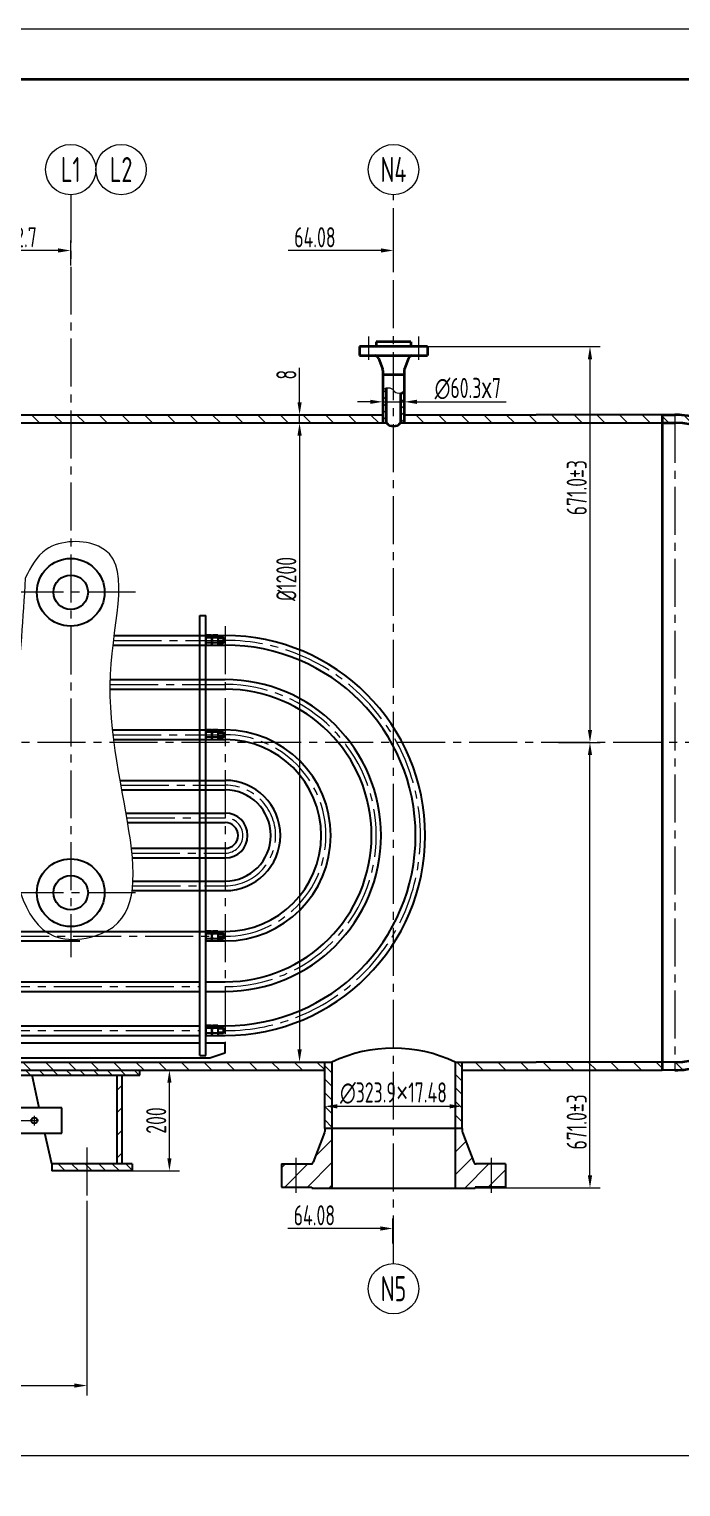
# Model space of a CAD drawing. Header units: millimetres. Extents: x 5765 to 6606, y -201 to 393.
# Drawn here: x 6195.1 to 6324.5, y 104 to 393.4 of the extents above; entities that cross this region are included whole.
import ezdxf
from ezdxf.enums import TextEntityAlignment as Align

# ---------------------------------------------------------------- set-up
doc = ezdxf.new("R2010")
doc.units = ezdxf.units.MM
doc.linetypes.add('CENTER2', pattern=[28.575, 19.05, -3.175, 3.175, -3.175])
for name, color, linetype, lineweight in [('1粗实线', 7, 'Continuous', 35), ('2细实线', 3, 'Continuous', 13), ('3中心线', 1, 'CENTER2', 13), ('6剖面线', 6, 'Continuous', 13), ('7文本', 2, 'Continuous', 13), ('8标注', 3, 'Continuous', 13), ('9图表', 4, 'Continuous', 13)]:
    doc.layers.add(name, color=color, linetype=linetype, lineweight=lineweight)
doc.styles.add('lanpec', font='bpec_e.shx', dxfattribs={"width": 0.75, "bigfont": 'hztxt.shx'})
doc.styles.add('lanpec-dim', font='bpec_e.shx', dxfattribs={"width": 0.75})
doc.dimstyles.new('lanpec', dxfattribs={"dimtxt": 4, "dimasz": 2.5, "dimexe": 2, "dimexo": 0, "dimtad": 1, "dimdsep": 46, "dimtxsty": 'lanpec-dim', "dimcen": 2.5, "dimclrd": 256, "dimclre": 256, "dimclrt": 256, "dimazin": 0, "dimtfac": 1, "dimtmove": 0, "dimatfit": 3, "dimfxl": 1, "dimlwd": -1, "dimlwe": -1, "dimarcsym": 0})
doc.dimstyles.new('lanpec$0', dxfattribs={"dimscale": 10, "dimtxt": 4, "dimasz": 2.5, "dimexe": 2, "dimexo": 0, "dimtad": 1, "dimdec": 1, "dimdsep": 46, "dimtxsty": 'lanpec-dim', "dimcen": 0.09, "dimclrd": 256, "dimclre": 256, "dimclrt": 256, "dimadec": 1, "dimazin": 0, "dimtfac": 0.707, "dimtdec": 1, "dimtmove": 0, "dimatfit": 3, "dimfxl": 1, "dimarcsym": 0})
pattern_1 = [(135, (0, -7.27), (-2.245064, -2.245064), [])]

# ---------------------------------------------------------------- blocks, each defined once
blk = doc.blocks.new('A1')
at = {"layer": '1粗实线'}
blk.add_lwpolyline([(-816, 10), (-10, 10), (-10, 584), (-816, 584)], close=True, dxfattribs=at)
at = {"layer": '9图表'}
blk.add_lwpolyline([(-841, 0), (0, 0), (0, 594), (-841, 594)], close=True, dxfattribs=at)
blk = doc.blocks.new('*D54')
at = {"layer": '8标注', "transparency": 16777216}
for p, q in [((6356.62, 251.79), (6356.62, 108.24)), ((5880.91, 233.33), (5880.91, 108.24)), ((5883.41, 110.24), (6354.12, 110.24))]:
    blk.add_line(p, q, dxfattribs=at)
for points in [[(5883.41, 110.66), (5883.41, 109.82), (5880.91, 110.24)], [(6354.12, 110.66), (6354.12, 109.82), (6356.62, 110.24)]]:
    blk.add_solid(points, dxfattribs=at)
at = {"layer": 'Defpoints', "color": 0, "transparency": 16777216}
for p in [(6356.62, 251.79), (5880.91, 233.33), (6356.62, 110.24)]:
    blk.add_point(p, dxfattribs=at)
at = {"layer": '8标注', "transparency": 16777216, "insert": (6118.76, 112.86), "char_height": 4, "attachment_point": 5, "style": 'lanpec-dim'}
blk.add_mtext('7701.343', dxfattribs=at)
blk = doc.blocks.new('*D55')
at = {"layer": '8标注', "transparency": 16777216}
for p, q in [((6248.79, 315.25), (6250.79, 315.25)), ((6248.79, 312.75), (6248.79, 190.83)), ((6248.79, 188.33), (6250.79, 188.33))]:
    blk.add_line(p, q, dxfattribs=at)
for points in [[(6248.38, 312.75), (6249.21, 312.75), (6248.79, 315.25)], [(6248.38, 190.83), (6249.21, 190.83), (6248.79, 188.33)]]:
    blk.add_solid(points, dxfattribs=at)
at = {"layer": 'Defpoints', "color": 0, "transparency": 16777216}
for p in [(6248.79, 315.25), (6248.79, 188.33), (6248.79, 188.33)]:
    blk.add_point(p, dxfattribs=at)
at = {"layer": '8标注', "transparency": 16777216, "insert": (6246.17, 284.27), "char_height": 4, "attachment_point": 5, "rotation": 90, "style": 'lanpec-dim'}
blk.add_mtext('%%C1200', dxfattribs=at)
blk = doc.blocks.new('*D58')
at = {"layer": '8标注', "transparency": 16777216}
for p, q in [((6253.79, 179.55), (6253.79, 181.55)), ((6256.29, 179.55), (6278.59, 179.55)), ((6281.09, 178.16), (6281.09, 181.55))]:
    blk.add_line(p, q, dxfattribs=at)
for points in [[(6256.29, 179.96), (6256.29, 179.13), (6253.79, 179.55)], [(6278.59, 179.96), (6278.59, 179.13), (6281.09, 179.55)]]:
    blk.add_solid(points, dxfattribs=at)
at = {"layer": 'Defpoints', "color": 0, "transparency": 16777216}
for p in [(6253.79, 179.55), (6281.09, 179.55), (6281.09, 178.16)]:
    blk.add_point(p, dxfattribs=at)
at = {"layer": '8标注', "transparency": 16777216, "insert": (6267.44, 182.17), "char_height": 4, "attachment_point": 5, "style": 'lanpec-dim'}
blk.add_mtext('∅323.9{\\fArial|b0|i0|c0|p34;×}17.48', dxfattribs=at)
blk = doc.blocks.new('*D60')
at = {"layer": '8标注', "transparency": 16777216}
for p, q in [((6248.79, 319.35), (6248.79, 326.22)), ((6253.32, 316.85), (6246.79, 316.85)), ((6248.79, 315.25), (6248.79, 316.85)), ((6252.79, 315.25), (6246.79, 315.25)), ((6248.79, 312.75), (6248.79, 310.25))]:
    blk.add_line(p, q, dxfattribs=at)
for points in [[(6248.38, 319.35), (6249.21, 319.35), (6248.79, 316.85)], [(6248.38, 312.75), (6249.21, 312.75), (6248.79, 315.25)]]:
    blk.add_solid(points, dxfattribs=at)
at = {"layer": 'Defpoints', "color": 0, "transparency": 16777216}
for p in [(6248.79, 316.85), (6253.32, 316.85), (6252.79, 315.25)]:
    blk.add_point(p, dxfattribs=at)
at = {"layer": '8标注', "transparency": 16777216, "insert": (6246.17, 324.82), "char_height": 4, "attachment_point": 5, "rotation": 90, "style": 'lanpec-dim'}
blk.add_mtext('8', dxfattribs=at)
blk = doc.blocks.new('管口号')
at = {"layer": '2细实线'}
blk.add_circle((0, 5), 5, dxfattribs=at)
at = {"layer": '7文本', "style": 'lanpec', "width": 0.75}
blk.add_attdef('N', text='', height=5, dxfattribs=at).set_placement((0, 5), align=Align.MIDDLE_CENTER)
blk = doc.blocks.new('*D65')
at = {"layer": '8标注', "transparency": 16777216}
for p, q in [((6300.18, 251.79), (6308.45, 251.79)), ((6306.45, 165.83), (6306.45, 249.29)), ((6271.37, 163.33), (6308.45, 163.33))]:
    blk.add_line(p, q, dxfattribs=at)
for points in [[(6306.03, 249.29), (6306.87, 249.29), (6306.45, 251.79)], [(6306.03, 165.83), (6306.87, 165.83), (6306.45, 163.33)]]:
    blk.add_solid(points, dxfattribs=at)
at = {"layer": 'Defpoints', "color": 0, "transparency": 16777216}
for p in [(6300.18, 251.79), (6306.45, 251.79), (6271.37, 163.33)]:
    blk.add_point(p, dxfattribs=at)
at = {"layer": '8标注', "transparency": 16777216, "insert": (6303.82, 176.44), "char_height": 4, "attachment_point": 5, "rotation": 90, "style": 'lanpec-dim'}
blk.add_mtext('671.0±3', dxfattribs=at)
blk = doc.blocks.new('*D49')
at = {"layer": '8标注', "transparency": 16777216}
for p, q in [((6041.57, 160.61), (6041.57, 122.1)), ((6206.58, 160.79), (6206.58, 122.1)), ((6044.07, 124.1), (6204.08, 124.1))]:
    blk.add_line(p, q, dxfattribs=at)
for points in [[(6044.07, 124.52), (6044.07, 123.68), (6041.57, 124.1)], [(6204.08, 124.52), (6204.08, 123.68), (6206.58, 124.1)]]:
    blk.add_solid(points, dxfattribs=at)
at = {"layer": 'Defpoints', "color": 0, "transparency": 16777216}
for p in [(6041.57, 160.61), (6206.58, 160.79), (6206.58, 124.1)]:
    blk.add_point(p, dxfattribs=at)
at = {"layer": '8标注', "transparency": 16777216, "insert": (6124.08, 126.72), "char_height": 4, "attachment_point": 5, "style": 'lanpec-dim'}
blk.add_mtext('2700%%P3', dxfattribs=at)
blk = doc.blocks.new('*D67')
at = {"layer": '8标注', "transparency": 16777216}
for p, q in [((6217.08, 186.73), (6224.95, 186.73)), ((6222.95, 169.23), (6222.95, 184.23)), ((6215.58, 166.73), (6224.95, 166.73))]:
    blk.add_line(p, q, dxfattribs=at)
for points in [[(6222.54, 184.23), (6223.37, 184.23), (6222.95, 186.73)], [(6222.54, 169.23), (6223.37, 169.23), (6222.95, 166.73)]]:
    blk.add_solid(points, dxfattribs=at)
at = {"layer": 'Defpoints', "color": 0, "transparency": 16777216}
for p in [(6217.08, 186.73), (6222.95, 186.73), (6215.58, 166.73)]:
    blk.add_point(p, dxfattribs=at)
at = {"layer": '8标注', "transparency": 16777216, "insert": (6220.33, 176.73), "char_height": 4, "attachment_point": 5, "rotation": 90, "style": 'lanpec-dim'}
blk.add_mtext('200', dxfattribs=at)
blk = doc.blocks.new('*D50')
at = {"layer": '8标注', "transparency": 16777216}
for p, q in [((6265.31, 319.44), (6265.31, 321.44)), ((6269.58, 318.1), (6269.58, 321.44)), ((6262.81, 319.44), (6260.31, 319.44)), ((6265.31, 319.44), (6269.58, 319.44)), ((6272.08, 319.44), (6289.81, 319.44))]:
    blk.add_line(p, q, dxfattribs=at)
for points in [[(6262.81, 319.85), (6262.81, 319.02), (6265.31, 319.44)], [(6272.08, 319.85), (6272.08, 319.02), (6269.58, 319.44)]]:
    blk.add_solid(points, dxfattribs=at)
at = {"layer": 'Defpoints', "color": 0, "transparency": 16777216}
for p in [(6265.31, 319.44), (6269.58, 319.44), (6269.58, 318.1)]:
    blk.add_point(p, dxfattribs=at)
at = {"layer": '8标注', "transparency": 16777216, "insert": (6282.2, 322.06), "char_height": 4, "attachment_point": 5, "style": 'lanpec-dim'}
blk.add_mtext('∅60.3{\\fArial|b0|i0|c0|p34;x}7', dxfattribs=at)
blk = doc.blocks.new('*D53')
at = {"layer": '8标注', "transparency": 16777216}
for p, q in [((6270.87, 330.4), (6308.45, 330.4)), ((6306.45, 327.9), (6306.45, 254.29)), ((6300.18, 251.79), (6308.45, 251.79))]:
    blk.add_line(p, q, dxfattribs=at)
for points in [[(6306.03, 327.9), (6306.87, 327.9), (6306.45, 330.4)], [(6306.03, 254.29), (6306.87, 254.29), (6306.45, 251.79)]]:
    blk.add_solid(points, dxfattribs=at)
at = {"layer": 'Defpoints', "color": 0, "transparency": 16777216}
for p in [(6270.87, 330.4), (6300.18, 251.79), (6306.45, 251.79)]:
    blk.add_point(p, dxfattribs=at)
at = {"layer": '8标注', "transparency": 16777216, "insert": (6303.82, 302.38), "char_height": 4, "attachment_point": 5, "rotation": 90, "style": 'lanpec-dim'}
blk.add_mtext('671.0±3', dxfattribs=at)
blk = doc.blocks.new('*D73')
at = {"layer": '8标注', "transparency": 16777216}
for p, q in [((6203.36, 346.53), (6203.36, 351.49)), ((6200.86, 349.49), (6189.34, 349.49))]:
    blk.add_line(p, q, dxfattribs=at)
blk.add_solid([(6200.86, 349.91), (6200.86, 349.08), (6203.36, 349.49)], dxfattribs=at)
at = {"layer": 'Defpoints', "color": 0, "transparency": 16777216}
for p in [(6203.36, 349.49), (6170.66, 346.53), (6203.36, 346.53)]:
    blk.add_point(p, dxfattribs=at)
at = {"layer": '8标注', "transparency": 16777216, "insert": (6193.58, 352.12), "char_height": 4, "attachment_point": 5, "style": 'lanpec-dim'}
blk.add_mtext('32.7', dxfattribs=at)
blk = doc.blocks.new('_None')
blk = doc.blocks.new('*D74')
at = {"layer": '8标注', "transparency": 16777216}
for p, q in [((6267.44, 346.53), (6267.44, 351.49)), ((6264.94, 349.49), (6246.55, 349.49))]:
    blk.add_line(p, q, dxfattribs=at)
blk.add_solid([(6264.94, 349.91), (6264.94, 349.08), (6267.44, 349.49)], dxfattribs=at)
at = {"layer": 'Defpoints', "color": 0, "transparency": 16777216}
for p in [(6267.44, 349.49), (6203.36, 346.53), (6267.44, 346.53)]:
    blk.add_point(p, dxfattribs=at)
at = {"layer": '8标注', "transparency": 16777216, "insert": (6251.84, 352.12), "char_height": 4, "attachment_point": 5, "style": 'lanpec-dim'}
blk.add_mtext('64.08', dxfattribs=at)
blk = doc.blocks.new('*D77')
at = {"layer": '8标注', "transparency": 16777216}
for p, q in [((6267.33, 152.32), (6267.33, 157.29)), ((6264.83, 155.29), (6246.44, 155.29))]:
    blk.add_line(p, q, dxfattribs=at)
blk.add_solid([(6264.83, 155.7), (6264.83, 154.87), (6267.33, 155.29)], dxfattribs=at)
at = {"layer": 'Defpoints', "color": 0, "transparency": 16777216}
for p in [(6267.33, 155.29), (6203.25, 152.32), (6267.33, 152.32)]:
    blk.add_point(p, dxfattribs=at)
at = {"layer": '8标注', "transparency": 16777216, "insert": (6251.73, 157.91), "char_height": 4, "attachment_point": 5, "style": 'lanpec-dim'}
blk.add_mtext('64.08', dxfattribs=at)

msp = doc.modelspace()

# ---------------------------------------------------------------- hatches: boundary and pattern name
at = {"layer": '6剖面线'}
h = msp.add_hatch(dxfattribs=at)
h.set_pattern_fill('ANSI31', color=256, scale=0.3, style=0)
h.set_pattern_definition([(45, (4729.1585, 1255.4841), (-0.6735192, 0.6735192), [])])
h.paths.add_polyline_path([(6266.026, 322.191, 0.1674325), (6265.306, 321.704), (6265.306, 315.252), (6266.026, 315.252)])
h.paths.add_polyline_path([(6269.578, 321.704, -0.1674325), (6268.858, 321.216), (6268.858, 315.252), (6269.578, 315.252)])
h = msp.add_hatch(dxfattribs=at)
h.set_pattern_fill('ANSI31', color=256, angle=90, style=0)
h.set_pattern_definition(pattern_1)
h.paths.add_polyline_path([(6114.66, 316.852), (6103.25, 316.852), (6103.25, 315.252), (6114.66, 315.252)])
h.paths.add_polyline_path([(6170.66, 316.852), (6114.66, 316.852), (6114.66, 315.252), (6170.66, 315.252)])
h.paths.add_polyline_path([(6203.36, 316.852), (6170.66, 316.852), (6170.66, 315.252), (6203.36, 315.252)])
h.paths.add_polyline_path([(6265.306, 316.852), (6203.36, 316.852), (6203.36, 315.252), (6265.306, 315.252)])
h.paths.add_polyline_path([(6320.783, 316.856), (6295.783, 316.856), (6269.578, 316.852), (6269.578, 315.252), (6295.783, 315.252), (6295.783, 315.256), (6320.783, 315.256)])
h = msp.add_hatch(dxfattribs=at)
h.set_pattern_fill('ANSI31', color=256, angle=90, style=0)
h.set_pattern_definition([(135, (28.74, -5.3175), (-2.245064, -2.245064), [])])
edge = h.paths.add_edge_path()
edge.add_spline(control_points=[(6323.283, 186.726), (6324.908, 186.726), (6326.533, 186.954), (6329.727, 187.851), (6331.297, 188.52), (6335.698, 191.043), (6338.411, 193.419), (6343.381, 199.411), (6345.64, 203.029), (6349.593, 211.264), (6351.287, 215.882), (6354.01, 225.814), (6355.04, 231.129), (6356.373, 242.101), (6356.676, 247.758), (6356.535, 259.036), (6356.091, 264.657), (6354.485, 275.487), (6353.323, 280.695), (6350.352, 290.353), (6348.542, 294.802), (6344.379, 302.65), (6342.026, 306.048), (6336.888, 311.562), (6334.1, 313.679), (6329.224, 315.953), (6327.218, 316.53), (6324.557, 316.821), (6323.92, 316.856), (6323.283, 316.856)], knot_values=[3.1415927, 3.1415927, 3.1415927, 3.1415927, 3.281154, 3.281154, 3.4207154, 3.4207154, 3.6840495, 3.6840495, 3.9473836, 3.9473836, 4.2107177, 4.2107177, 4.4740518, 4.4740518, 4.737386, 4.737386, 5.0007201, 5.0007201, 5.2640542, 5.2640542, 5.5273883, 5.5273883, 5.7907224, 5.7907224, 6.0540566, 6.0540566, 6.22848, 6.22848, 6.2831853, 6.2831853, 6.2831853, 6.2831853], degree=3, periodic=0)
edge.add_line((6323.283, 316.856), (6323.283, 315.256))
edge.add_ellipse((6323.283, 251.791), major_axis=(0, 63.465), ratio=0.5, start_angle=180, end_angle=360, ccw=False)
edge.add_line((6323.283, 188.326), (6323.283, 186.726))
h.paths.add_polyline_path([(6323.283, 316.856), (6321.823, 316.856, -0.2410799), (6321.303, 315.873, -0.1511721), (6320.783, 315.424), (6320.783, 315.256), (6323.283, 315.256)])
h.paths.add_polyline_path([(6321.823, 316.856), (6320.783, 316.856), (6320.783, 315.424, 0.1511721), (6321.303, 315.873, 0.2410799)], flags=17)
h.paths.add_polyline_path([(6323.283, 188.326), (6320.783, 188.326), (6320.783, 186.726), (6323.283, 186.726)])
h = msp.add_hatch(dxfattribs=at)
h.set_pattern_fill('ANSI31', color=256, angle=90, style=0)
h.set_pattern_definition(pattern_1)
h.paths.add_polyline_path([(6320.783, 188.326), (6281.092, 188.326), (6281.092, 186.726), (6320.783, 186.726)])
h.paths.add_polyline_path([(6141.96, 188.326), (6141.96, 186.726), (6253.792, 186.726), (6253.792, 188.326)])
h.paths.add_polyline_path([(6114.66, 186.726), (6114.66, 188.326), (6103.25, 188.326), (6103.25, 186.726)])
h = msp.add_hatch(dxfattribs=at)
h.set_pattern_fill('ANSI31', color=256, scale=0.6, angle=90, style=0)
h.set_pattern_definition([(135, (6253.4626, 179.8602), (-1.34704, -1.34704), [])])
h.paths.add_polyline_path([(6255.192, 175.126), (6253.792, 175.126), (6253.792, 188.326), (6255.192, 188.326)])
h.paths.add_polyline_path([(6281.092, 175.126), (6279.692, 175.126), (6279.692, 188.326), (6281.092, 188.326)])
h = msp.add_hatch(dxfattribs=at)
h.set_pattern_fill('ANSI31', color=256, scale=0.6, angle=90, style=0)
h.set_pattern_definition([(135, (6205.631, 186.272), (-1.34704, -1.34704), [])])
h.paths.add_polyline_path([(6209.445, 186.726), (6204.189, 186.726), (6204.189, 185.726), (6209.445, 185.726)])
h.paths.add_polyline_path([(6204.189, 185.726), (6204.189, 186.726), (6192.08, 186.726), (6192.08, 185.726)])
h.paths.add_polyline_path([(6209.445, 186.726), (6209.445, 185.726), (6217.08, 185.726), (6217.08, 186.726)])
h = msp.add_hatch(dxfattribs=at)
h.set_pattern_fill('ANSI31', color=256, style=0)
h.set_pattern_definition([(45, (4790.382, 1212.189), (-2.245064, 2.245064), [])])
h.paths.add_polyline_path([(6213.58, 185.726), (6212.58, 185.726), (6212.58, 168.126), (6213.58, 168.126)])
h = msp.add_hatch(dxfattribs=at)
h.set_pattern_fill('ANSI31', color=256, style=0)
h.set_pattern_definition([(45, (6035.521, 1219.409), (-2.245064, 2.245064), [])])
h.paths.add_polyline_path([(6286.812, 168.136), (6285.312, 168.136), (6285.312, 163.526), (6286.812, 163.526)])
h.paths.add_polyline_path([(6288.312, 168.136), (6286.812, 168.136), (6286.812, 163.526), (6288.312, 163.526)])
h.paths.add_polyline_path([(6285.312, 163.526), (6283.632, 163.526), (6283.632, 163.326), (6279.692, 163.326), (6279.692, 175.126), (6281.092, 175.126), (6281.092, 174.518, 0.09138), (6281.125, 174.34), (6283.369, 168.458, 0.3110597), (6283.837, 168.136), (6285.312, 168.136)])
h.paths.add_polyline_path([(6289.692, 163.526), (6288.312, 163.526), (6288.312, 168.136), (6289.692, 168.136)])
h.paths.add_polyline_path([(6255.192, 163.326), (6251.252, 163.326), (6251.252, 163.526), (6248.072, 163.526), (6248.072, 168.136), (6251.048, 168.136, 0.3110597), (6251.515, 168.458), (6253.759, 174.34, 0.09138), (6253.792, 174.518), (6253.792, 175.126), (6255.192, 175.126)])
h.paths.add_polyline_path([(6248.072, 163.526), (6245.192, 163.526), (6245.192, 168.136), (6248.072, 168.136)])
h = msp.add_hatch(dxfattribs=at)
h.set_pattern_fill('ANSI31', color=256, scale=0.6, angle=90, style=0)
h.set_pattern_definition([(135, (4790.382, 1212.1889), (-1.3470384, -1.3470384), [])])
h.paths.add_polyline_path([(6215.58, 166.726), (6215.58, 168.126), (6206.58, 168.126), (6206.58, 166.726)])
h.paths.add_polyline_path([(6206.58, 166.726), (6206.58, 168.126), (6199.58, 168.126), (6199.58, 166.726)])

# ---------------------------------------------------------------- linework, layer by layer
for p, q in [((6103.25, 316.852), (6265.306, 316.852)), ((6269.578, 316.852), (6295.783, 316.852)), ((6320.783, 316.856), (6295.783, 316.856)), ((6320.783, 316.852), (6320.783, 186.726)), ((6103.25, 315.252), (6266.026, 315.252)), ((6268.858, 315.252), (6295.783, 315.252)), ((6295.783, 315.256), (6320.783, 315.256)), ((6228.983, 189.626), (6228.983, 277.026)), ((6228.983, 277.026), (6230.183, 277.026)), ((6230.183, 189.626), (6230.183, 277.026)), ((6212.009, 273.026), (6230.183, 273.026)), ((6230.183, 273.026), (6234.033, 273.026)), ((6230.183, 271.326), (6230.183, 272.826)), ((6231.332, 273.076), (6230.254, 273.076)), ((6231.332, 272.576), (6230.254, 272.576)), ((6231.403, 271.326), (6231.403, 272.826)), ((6231.403, 271.326), (6231.403, 272.826)), ((6232.552, 273.076), (6231.474, 273.076)), ((6232.552, 272.576), (6231.474, 272.576)), ((6232.623, 271.326), (6232.623, 272.826)), ((6232.623, 272.676), (6233.623, 272.676)), ((6232.623, 272.476), (6233.823, 272.476)), ((6233.623, 272.676), (6233.823, 272.476)), ((6233.623, 272.676), (6233.623, 271.476)), ((6233.823, 272.476), (6233.823, 271.676)), ((6211.768, 271.126), (6230.183, 271.126)), ((6230.183, 271.126), (6234.033, 271.126)), ((6231.332, 271.576), (6230.254, 271.576)), ((6231.332, 271.076), (6230.254, 271.076)), ((6232.552, 271.576), (6231.474, 271.576)), ((6232.552, 271.076), (6231.474, 271.076)), ((6233.823, 271.676), (6232.623, 271.676)), ((6233.623, 271.476), (6232.623, 271.476)), ((6233.823, 271.676), (6233.623, 271.476)), ((6211.204, 264.276), (6230.183, 264.276)), ((6230.183, 264.276), (6234.033, 264.276)), ((6211.182, 262.376), (6230.183, 262.376)), ((6230.183, 262.376), (6234.033, 262.376)), ((6211.678, 254.276), (6230.183, 254.276)), ((6211.905, 252.376), (6230.183, 252.376)), ((6230.183, 254.276), (6234.033, 254.276)), ((6230.183, 252.576), (6230.183, 254.076)), ((6230.183, 252.376), (6234.033, 252.376)), ((6231.332, 254.326), (6230.254, 254.326)), ((6231.332, 253.826), (6230.254, 253.826)), ((6231.332, 252.826), (6230.254, 252.826)), ((6231.332, 252.326), (6230.254, 252.326)), ((6231.403, 252.576), (6231.403, 254.076)), ((6231.403, 252.576), (6231.403, 254.076)), ((6232.552, 254.326), (6231.474, 254.326)), ((6232.552, 253.826), (6231.474, 253.826)), ((6232.552, 252.826), (6231.474, 252.826)), ((6232.552, 252.326), (6231.474, 252.326)), ((6232.623, 252.576), (6232.623, 254.076)), ((6232.623, 253.926), (6233.623, 253.926)), ((6232.623, 253.726), (6233.823, 253.726)), ((6233.823, 252.926), (6232.623, 252.926)), ((6233.623, 252.726), (6232.623, 252.726)), ((6233.623, 253.926), (6233.823, 253.726)), ((6233.623, 253.926), (6233.623, 252.726)), ((6233.823, 252.926), (6233.623, 252.726)), ((6233.823, 253.726), (6233.823, 252.926)), ((6213.172, 244.276), (6230.183, 244.276)), ((6230.183, 244.276), (6234.033, 244.276)), ((6213.511, 242.376), (6230.183, 242.376)), ((6230.183, 242.376), (6234.033, 242.376)), ((6214.338, 237.776), (6230.183, 237.776)), ((6230.183, 237.776), (6234.033, 237.776)), ((6214.665, 235.876), (6230.183, 235.876)), ((6230.183, 235.876), (6234.033, 235.876)), ((6215.409, 230.776), (6230.183, 230.776)), ((6215.602, 228.876), (6230.183, 228.876)), ((6230.183, 230.776), (6234.033, 230.776)), ((6230.183, 228.876), (6234.033, 228.876)), ((6215.723, 224.276), (6230.183, 224.276)), ((6230.183, 224.276), (6234.033, 224.276)), ((6215.551, 222.376), (6230.183, 222.376)), ((6230.183, 222.376), (6234.033, 222.376)), ((6176.674, 214.276), (6230.183, 214.276)), ((6230.183, 214.276), (6234.033, 214.276)), ((6231.332, 214.326), (6230.254, 214.326)), ((6232.552, 214.326), (6231.474, 214.326)), ((6014.292, 212.376), (6205.183, 212.376)), ((6230.183, 212.576), (6230.183, 214.076)), ((6230.183, 212.376), (6234.033, 212.376)), ((6231.332, 213.826), (6230.254, 213.826)), ((6231.332, 212.826), (6230.254, 212.826)), ((6231.332, 212.326), (6230.254, 212.326)), ((6231.403, 212.576), (6231.403, 214.076)), ((6231.403, 212.576), (6231.403, 214.076)), ((6232.552, 213.826), (6231.474, 213.826)), ((6232.552, 212.826), (6231.474, 212.826)), ((6232.552, 212.326), (6231.474, 212.326)), ((6232.623, 212.576), (6232.623, 214.076)), ((6232.623, 213.926), (6233.623, 213.926)), ((6232.623, 213.726), (6233.823, 213.726)), ((6233.823, 212.926), (6232.623, 212.926)), ((6233.623, 212.726), (6232.623, 212.726)), ((6233.623, 213.926), (6233.823, 213.726)), ((6233.623, 213.926), (6233.623, 212.726)), ((6233.823, 212.926), (6233.623, 212.726)), ((6233.823, 213.726), (6233.823, 212.926)), ((6014.292, 204.276), (6228.983, 204.276)), ((6230.183, 204.276), (6234.033, 204.276)), ((6014.292, 202.376), (6228.983, 202.376)), ((6230.183, 202.376), (6234.033, 202.376)), ((6014.292, 195.526), (6228.983, 195.526)), ((6230.183, 195.526), (6234.033, 195.526)), ((6230.183, 193.826), (6230.183, 195.326)), ((6231.332, 195.576), (6230.254, 195.576)), ((6231.332, 195.076), (6230.254, 195.076)), ((6231.332, 194.076), (6230.254, 194.076)), ((6231.403, 193.826), (6231.403, 195.326)), ((6231.403, 193.826), (6231.403, 195.326)), ((6232.552, 195.576), (6231.474, 195.576)), ((6232.552, 195.076), (6231.474, 195.076)), ((6232.552, 194.076), (6231.474, 194.076)), ((6232.623, 193.826), (6232.623, 195.326)), ((6232.623, 195.176), (6233.623, 195.176)), ((6232.623, 194.976), (6233.823, 194.976)), ((6233.823, 194.176), (6232.623, 194.176)), ((6233.623, 193.976), (6232.623, 193.976)), ((6233.623, 195.176), (6233.823, 194.976)), ((6233.623, 195.176), (6233.623, 193.976)), ((6233.823, 194.176), (6233.623, 193.976)), ((6233.823, 194.976), (6233.823, 194.176)), ((6014.292, 193.626), (6228.983, 193.626)), ((6014.292, 192.126), (6228.983, 192.126)), ((6230.183, 193.626), (6234.033, 193.626)), ((6230.183, 192.126), (6233.983, 192.126)), ((6231.332, 193.576), (6230.254, 193.576)), ((6232.552, 193.576), (6231.474, 193.576)), ((6233.983, 192.126), (6233.983, 190.126)), ((6230.983, 189.126), (6138.717, 189.126)), ((6141.96, 188.326), (6255.192, 188.326)), ((6228.983, 189.626), (6230.183, 189.626)), ((6228.983, 189.626), (6230.183, 189.626)), ((6233.983, 190.126), (6230.983, 189.126)), ((6253.792, 175.126), (6253.792, 188.326)), ((6253.792, 175.126), (6253.792, 188.326)), ((6255.192, 188.326), (6255.192, 163.326)), ((6279.692, 188.326), (6295.783, 188.326)), ((6279.692, 188.326), (6279.692, 163.326)), ((6281.092, 175.126), (6281.092, 188.326)), ((6281.092, 175.126), (6281.092, 188.326)), ((6320.783, 188.326), (6295.783, 188.326)), ((6323.283, 188.326), (6320.783, 188.326)), ((6141.96, 186.726), (6253.792, 186.726)), ((6192.08, 185.726), (6204.189, 185.726)), ((6197.125, 179.226), (6195.688, 185.726)), ((6204.189, 185.726), (6217.08, 185.726)), ((6212.58, 168.126), (6212.58, 185.726)), ((6213.58, 168.126), (6213.58, 185.726)), ((6217.08, 185.726), (6217.08, 186.726)), ((6281.092, 186.726), (6295.783, 186.726)), ((6295.783, 186.726), (6320.783, 186.726)), ((6323.283, 186.726), (6320.783, 186.726)), ((6199.58, 168.126), (6198.231, 174.226)), ((6253.759, 174.34), (6251.515, 168.458)), ((6281.092, 175.126), (6253.792, 175.126)), ((6253.792, 175.126), (6253.792, 174.518)), ((6281.092, 175.126), (6281.092, 174.518)), ((6281.125, 174.34), (6283.369, 168.458)), ((6215.58, 168.126), (6199.58, 168.126)), ((6199.58, 168.126), (6199.58, 166.726)), ((6215.58, 168.126), (6215.58, 166.726)), ((6245.192, 168.136), (6245.192, 163.526)), ((6245.192, 168.136), (6251.048, 168.136)), ((6289.692, 168.136), (6283.837, 168.136)), ((6289.692, 168.136), (6289.692, 163.526)), ((6215.58, 166.726), (6199.58, 166.726)), ((6215.58, 166.726), (6199.58, 166.726)), ((6245.192, 163.526), (6251.252, 163.526)), ((6251.252, 163.526), (6251.252, 163.326)), ((6251.252, 163.326), (6283.632, 163.326)), ((6289.692, 163.526), (6283.632, 163.526)), ((6283.632, 163.526), (6283.632, 163.326))]:
    msp.add_line(p, q)
at = {"ltscale": 2}
for p, q in [((6201.58, 179.226), (6192.08, 179.226)), ((6201.58, 174.226), (6201.58, 179.226)), ((6192.08, 174.226), (6201.58, 174.226))]:
    msp.add_line(p, q, dxfattribs=at)
for centre, radius in [((6203.36, 281.612), 6.72), ((6203.36, 281.612), 3.432), ((6203.36, 221.965), 6.72), ((6203.36, 221.965), 3.432)]:
    msp.add_circle(centre, radius)
at = {"ltscale": 3}
msp.add_circle((6196.134, 176.726), 0.6, dxfattribs=at)
for centre, radius, start, end in [((6230.66, 272.826), 0.477, 148.35948, 211.64052), ((6231.983, 272.076), 1.8, 163.87238, 196.12762), ((6230.926, 272.826), 0.477, 328.35948, 31.64052), ((6229.603, 272.076), 1.8, 343.87238, 16.12762), ((6231.88, 272.826), 0.477, 148.35948, 211.64052), ((6233.203, 272.076), 1.8, 163.87238, 196.12762), ((6232.146, 272.826), 0.477, 328.35948, 31.64052), ((6230.823, 272.076), 1.8, 343.87238, 16.12762), ((6234.033, 233.326), 39.7, 270, 90), ((6230.66, 271.326), 0.477, 148.35948, 211.64052), ((6230.926, 271.326), 0.477, 328.35948, 31.64052), ((6231.88, 271.326), 0.477, 148.35948, 211.64052), ((6232.146, 271.326), 0.477, 328.35948, 31.64052), ((6234.033, 233.326), 37.8, 270, 90), ((6234.033, 233.326), 30.95, 270, 90), ((6234.033, 233.326), 29.05, 270, 90), ((6230.66, 254.076), 0.477, 148.35948, 211.64052), ((6231.983, 253.326), 1.8, 163.87238, 196.12762), ((6230.66, 252.576), 0.477, 148.35948, 211.64052), ((6230.926, 254.076), 0.477, 328.35948, 31.64052), ((6229.603, 253.326), 1.8, 343.87238, 16.12762), ((6230.926, 252.576), 0.477, 328.35948, 31.64052), ((6231.88, 254.076), 0.477, 148.35948, 211.64052), ((6233.203, 253.326), 1.8, 163.87238, 196.12762), ((6231.88, 252.576), 0.477, 148.35948, 211.64052), ((6232.146, 254.076), 0.477, 328.35948, 31.64052), ((6230.823, 253.326), 1.8, 343.87238, 16.12762), ((6232.146, 252.576), 0.477, 328.35948, 31.64052), ((6234.033, 233.326), 20.95, 270, 90), ((6234.033, 233.326), 19.05, 270, 90), ((6234.033, 233.326), 10.95, 270, 90), ((6234.033, 233.326), 9.05, 270, 90), ((6234.033, 233.326), 4.45, 270, 90), ((6234.033, 233.326), 2.55, 270, 90), ((6230.66, 214.076), 0.477, 148.35948, 211.64052), ((6230.926, 214.076), 0.477, 328.35948, 31.64052), ((6231.88, 214.076), 0.477, 148.35948, 211.64052), ((6232.146, 214.076), 0.477, 328.35948, 31.64052), ((6231.983, 213.326), 1.8, 163.87238, 196.12762), ((6230.66, 212.576), 0.477, 148.35948, 211.64052), ((6229.603, 213.326), 1.8, 343.87238, 16.12762), ((6230.926, 212.576), 0.477, 328.35948, 31.64052), ((6233.203, 213.326), 1.8, 163.87238, 196.12762), ((6231.88, 212.576), 0.477, 148.35948, 211.64052), ((6230.823, 213.326), 1.8, 343.87238, 16.12762), ((6232.146, 212.576), 0.477, 328.35948, 31.64052), ((6230.66, 195.326), 0.477, 148.35948, 211.64052), ((6231.983, 194.576), 1.8, 163.87238, 196.12762), ((6230.66, 193.826), 0.477, 148.35948, 211.64052), ((6230.926, 195.326), 0.477, 328.35948, 31.64052), ((6229.603, 194.576), 1.8, 343.87238, 16.12762), ((6230.926, 193.826), 0.477, 328.35948, 31.64052), ((6231.88, 195.326), 0.477, 148.35948, 211.64052), ((6233.203, 194.576), 1.8, 163.87238, 196.12762), ((6231.88, 193.826), 0.477, 148.35948, 211.64052), ((6232.146, 195.326), 0.477, 328.35948, 31.64052), ((6230.823, 194.576), 1.8, 343.87238, 16.12762), ((6232.146, 193.826), 0.477, 328.35948, 31.64052), ((6267.442, 162.625), 28.471, 64.51564, 115.48436), ((6253.292, 174.518), 0.5, 339.11524, 0), ((6281.592, 174.518), 0.5, 180, 200.88476), ((6251.048, 168.636), 0.5, 270, 339.11524), ((6283.837, 168.636), 0.5, 200.88476, 270)]:
    msp.add_arc(centre, radius, start, end)
at = {"layer": '1粗实线', "ltscale": 0.5}
for p, q in [((6274.162, 330.398), (6260.722, 330.398)), ((6260.722, 330.398), (6260.722, 328.606)), ((6270.874, 331.338), (6264.01, 331.338)), ((6264.01, 331.338), (6264.01, 330.398)), ((6270.874, 331.338), (6270.874, 330.398)), ((6274.162, 330.398), (6274.162, 328.606)), ((6260.722, 328.606), (6274.162, 328.606)), ((6264.474, 328.083), (6265.257, 325.964)), ((6270.411, 328.083), (6269.628, 325.964)), ((6265.306, 325.687), (6265.306, 324.838)), ((6265.306, 324.838), (6269.578, 324.838)), ((6265.306, 324.838), (6265.306, 315.252)), ((6269.578, 325.687), (6269.578, 324.838)), ((6269.578, 324.838), (6269.578, 315.252)), ((6266.026, 315.252), (6266.026, 322.191)), ((6268.858, 321.216), (6268.858, 315.252))]:
    msp.add_line(p, q, dxfattribs=at)
at = {"layer": '1粗实线'}
for p, q in [((6320.783, 316.856), (6323.283, 316.856)), ((6320.783, 316.856), (6320.783, 186.726)), ((6320.783, 315.256), (6323.283, 315.256))]:
    msp.add_line(p, q, dxfattribs=at)
at = {"layer": '1粗实线', "ltscale": 0.5}
for centre, radius, start, end in [((6263.723, 327.806), 0.8, 20.28013, 90), ((6271.161, 327.806), 0.8, 90, 159.71987), ((6264.506, 325.687), 0.8, 0, 20.28013), ((6270.378, 325.687), 0.8, 159.71987, 180), ((6267.442, 316.455), 1.858, 220.35736, 319.64264)]:
    msp.add_arc(centre, radius, start, end, dxfattribs=at)
at = {"layer": '1粗实线'}
msp.add_ellipse((6323.283, 251.791), major_axis=(0, 63.465), ratio=0.5, start_param=3.1415927, end_param=6.2831853, dxfattribs=at)
msp.add_open_spline([(6323.283, 186.726), (6324.908, 186.726), (6326.533, 186.954), (6329.727, 187.851), (6331.297, 188.52), (6335.698, 191.043), (6338.411, 193.419), (6343.381, 199.411), (6345.64, 203.029), (6349.593, 211.264), (6351.287, 215.882), (6354.01, 225.814), (6355.04, 231.129), (6356.373, 242.101), (6356.676, 247.758), (6356.535, 259.036), (6356.091, 264.657), (6354.485, 275.487), (6353.323, 280.695), (6350.352, 290.353), (6348.542, 294.802), (6344.379, 302.65), (6342.026, 306.048), (6336.888, 311.562), (6334.1, 313.679), (6329.224, 315.953), (6327.218, 316.53), (6324.557, 316.821), (6323.92, 316.856), (6323.283, 316.856)], degree=3, knots=[3.1415927, 3.1415927, 3.1415927, 3.1415927, 3.281154, 3.281154, 3.4207154, 3.4207154, 3.6840495, 3.6840495, 3.9473836, 3.9473836, 4.2107177, 4.2107177, 4.4740518, 4.4740518, 4.737386, 4.737386, 5.0007201, 5.0007201, 5.2640542, 5.2640542, 5.5273883, 5.5273883, 5.7907224, 5.7907224, 6.0540566, 6.0540566, 6.22848, 6.22848, 6.2831853, 6.2831853, 6.2831853, 6.2831853], dxfattribs=at)
at = {"layer": '2细实线'}
msp.add_lwpolyline([(6265.306, 321.704, -0.5), (6267.442, 321.704, 0.5), (6269.578, 321.704, 0.5)], format="xyb", dxfattribs=at)
at = {"layer": '3中心线', "ltscale": 0.5}
for p, q in [((6203.36, 360.562), (6203.36, 209.136)), ((6267.442, 148.326), (6267.442, 360.562)), ((6262.49, 332.416), (6262.49, 327.806)), ((6272.394, 332.416), (6272.394, 327.806)), ((6323.283, 316.856), (6323.283, 186.726)), ((6216.188, 281.612), (6190.531, 281.612)), ((6234.033, 274.871), (6234.033, 191.781)), ((6211.887, 272.076), (6234.033, 272.076)), ((6211.185, 263.326), (6234.033, 263.326)), ((6211.787, 253.326), (6234.033, 253.326)), ((6363.44, 251.789), (6103.25, 251.789)), ((6213.34, 243.326), (6234.033, 243.326)), ((6214.504, 236.826), (6234.033, 236.826)), ((6215.514, 229.826), (6234.033, 229.826)), ((6215.659, 223.326), (6234.033, 223.326)), ((6216.188, 221.965), (6190.531, 221.965)), ((6175.285, 213.326), (6234.033, 213.326)), ((6014.292, 203.326), (6228.983, 203.326)), ((6014.292, 194.576), (6228.983, 194.576)), ((6190.136, 176.726), (6196.906, 176.726)), ((6196.134, 177.689), (6196.134, 175.762)), ((6206.58, 171.358), (6206.58, 160.787)), ((6248.072, 169.326), (6248.072, 162.336)), ((6286.812, 169.326), (6286.812, 162.336))]:
    msp.add_line(p, q, dxfattribs=at)
for radius in [38.75, 30, 20, 10, 3.5]:
    msp.add_arc((6234.033, 233.326), radius, 270, 90, dxfattribs=at)
at = {"layer": '8标注'}
msp.add_spline([(6194.344, 284.448), (6198.485, 290.137), (6208.898, 290.77), (6211.242, 265.276), (6208.043, 213.343), (6201.368, 212.937), (6191.304, 233.301), (6192.591, 261.229), (6194.344, 284.448)], degree=3, dxfattribs=at)

# ---------------------------------------------------------------- block references
at = {"layer": '2细实线'}
msp.add_blockref('A1', (6606.028, -200.559), dxfattribs=at)
at = {"layer": '8标注'}
for p, values in [((6203.36, 360.562), {'N': 'L1'}), ((6213.36, 360.562), {'N': 'L2'}), ((6267.442, 360.562), {'N': 'N4'}), ((6267.442, 138.326), {'N': 'N5'})]:
    msp.add_blockref('管口号', p, dxfattribs=at).add_auto_attribs(values)

# ---------------------------------------------------------------- dimensions: what is measured, and where the dimension line sits
for base, p1, p2, picture, middle in [((6203.36, 349.492), (6170.66, 346.526), (6203.36, 346.526), '*D73', (6193.58, 349.492)), ((6267.442, 349.492), (6203.36, 346.526), (6267.442, 346.526), '*D74', (6251.84, 349.492)), ((6267.333, 155.287), (6203.25, 152.32), (6267.333, 152.32), '*D77', (6251.73, 155.287))]:
    dim = msp.add_linear_dim(base=base, p1=p1, p2=p2, dimstyle='lanpec$0', override={"dimscale": 1, "dimdec": 2, "dimblk1": 'None', "dimsah": 1, "dimcen": 2.5, "dimse1": 1, "dimsd1": 1, "dimadec": 2, "dimtfac": 1, "dimtdec": 2, "dimlwd": 65535, "dimlwe": 65535}, dxfattribs=at)
    dim.commit()
    dim.dimension.update_dxf_attribs({"geometry": picture, "text_midpoint": middle, "dimtype": 160})
for p1, angle, picture, middle in [((6270.874, 330.398), 90, '*D53', (6306.45, 302.382)), ((6271.366, 163.326), 270, '*D65', (6306.45, 176.439))]:
    dim = msp.add_linear_dim(base=(6306.45, 251.789), p1=p1, p2=(6300.18, 251.789), angle=angle, text='671.0±3', dimstyle='lanpec$0', override={"dimscale": 1, "dimdec": 2, "dimcen": 2.5, "dimadec": 2, "dimtfac": 1, "dimtdec": 2, "dimlwd": 65535, "dimlwe": 65535}, dxfattribs=at)
    dim.commit()
    dim.dimension.update_dxf_attribs({"geometry": picture, "text_midpoint": middle, "dimtype": 160})
for base, p1, p2, text, picture, middle in [((6248.792, 316.852), (6252.792, 315.252), (6253.32, 316.852), '8', '*D60', (6248.792, 324.82)), ((6248.792, 188.326), (6248.792, 315.252), (6248.792, 188.326), '%%C1200', '*D55', (6248.792, 284.272))]:
    dim = msp.add_linear_dim(base=base, p1=p1, p2=p2, angle=90, text=text, dimstyle='lanpec', dxfattribs=at)
    dim.commit()
    dim.dimension.update_dxf_attribs({"geometry": picture, "text_midpoint": middle, "dimtype": 160})
dim = msp.add_linear_dim(base=(6269.578, 319.438), p1=(6265.306, 319.438), p2=(6269.578, 318.102), text='∅60.3{\\fArial|b0|i0|c0|p34;x}7', dimstyle='lanpec', dxfattribs=at)
dim.commit()
dim.dimension.update_dxf_attribs({"geometry": '*D50', "text_midpoint": (6282.195, 319.438), "dimtype": 160})
for base, p1, p2, text, picture, middle in [((6356.616, 110.24), (5880.912, 233.326), (6356.616, 251.791), '7701.343', '*D54', (6118.764, 112.865)), ((6281.092, 179.547), (6253.792, 179.547), (6281.092, 178.157), '∅323.9{\\fArial|b0|i0|c0|p34;×}17.48', '*D58', (6267.442, 182.172)), ((6206.58, 124.1), (6041.572, 160.609), (6206.58, 160.787), '2700%%P3', '*D49', (6124.076, 126.725))]:
    dim = msp.add_linear_dim(base=base, p1=p1, p2=p2, text=text, dimstyle='lanpec', dxfattribs=at)
    dim.commit()
    dim.dimension.update_dxf_attribs({"geometry": picture, "text_midpoint": middle})
dim = msp.add_linear_dim(base=(6222.954, 186.726), p1=(6215.58, 166.726), p2=(6217.08, 186.726), angle=90, text='200', dimstyle='lanpec', dxfattribs=at)
dim.commit()
dim.dimension.update_dxf_attribs({"geometry": '*D67', "text_midpoint": (6220.329, 176.726)})

doc.saveas('drawing.dxf')
